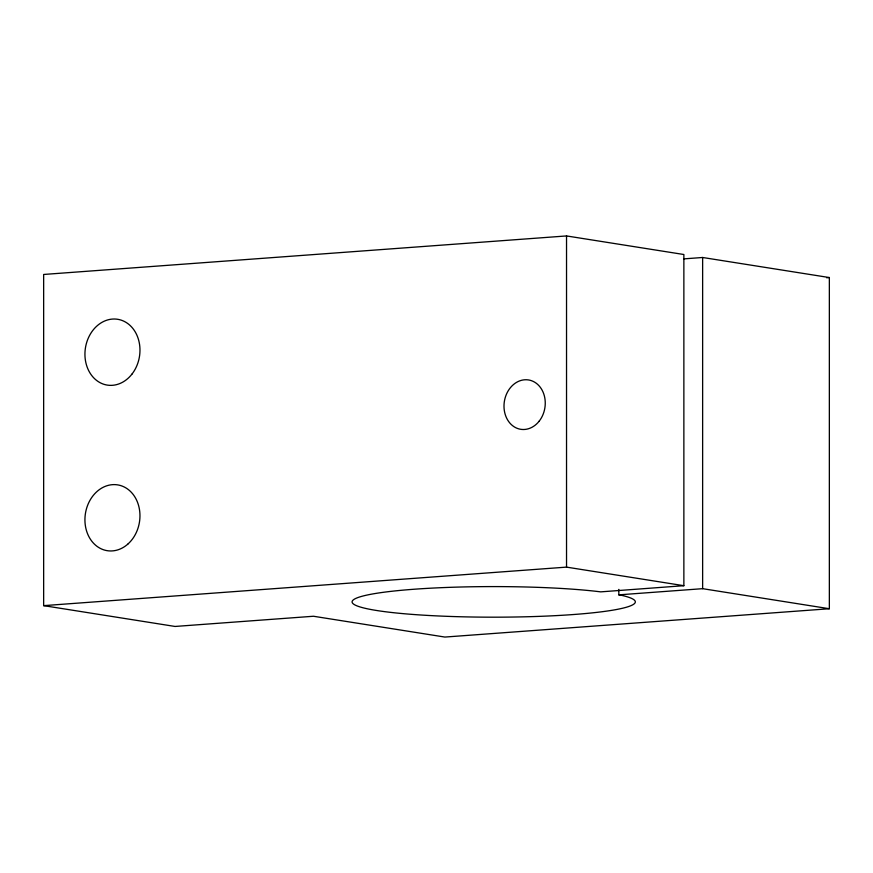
<?xml version="1.0" encoding="UTF-8"?>
<svg xmlns="http://www.w3.org/2000/svg" width="873" height="873" viewBox="0 0 873 873"><rect width="100%" height="100%" fill="white"/><g stroke="black" fill="none" stroke-linecap="round" stroke-linejoin="round"><path stroke-width="1.31" d="M618.826 589.395L618.826 594.851L621.041 595.2A141.579 15.288 0 0 1 496.05 617.178A141.579 15.288 0 0 1 364.445 595.648A141.579 15.288 0 0 1 600.679 591.861L683.865 585.696L683.865 254.512L566.533 235.939L43.65 274.46L43.65 605.644L175.058 626.454L313.483 616.251L444.892 637.061L829.35 608.732L829.35 277.549L702.634 257.491L683.712 258.888M826.633 277.756L829.35 277.549M43.65 605.644L566.533 567.123L683.865 585.696M618.826 594.851L702.634 588.675L829.35 608.732M702.634 257.491L702.634 588.675M566.533 235.939L566.533 567.123M539.219 421.113A24.99 20.516 -81 0 0 529.966 380.235A24.99 20.516 -81 0 0 504.692 412.514A24.99 20.516 -81 0 0 539.219 421.113M131.91 374.179A33.316 27.358 -81 0 0 119.568 319.671A33.316 27.358 -81 0 0 85.87 362.721A33.316 27.358 -81 0 0 131.91 374.179M128.233 543.748A33.316 27.358 -81 0 0 124.086 486.916A33.316 27.358 -81 0 0 85.03 522.676A33.316 27.358 -81 0 0 128.233 543.748"/></g></svg>
